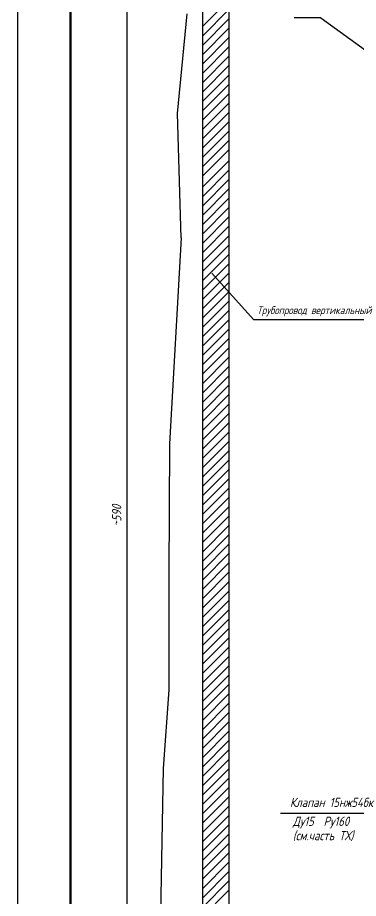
# Model space of a CAD drawing. Header units: inches. Extents: x 454 to 2014, y 121 to 978.
# Drawn here: x 1419.6 to 1548.3, y 474.1 to 807.1 of the extents above; entities that cross this region are included whole.
import ezdxf

# ---------------------------------------------------------------- set-up
doc = ezdxf.new("R2010")
doc.units = ezdxf.units.IN
doc.header["$LTSCALE"] = 0.7
doc.header["$MEASUREMENT"] = 0
doc.styles.get("Standard").update_dxf_attribs({"font": 'romand.shx', "width": 0.8, "oblique": 15, "height": 3.5})
doc.dimstyles.get("Standard").update_dxf_attribs({"dimtxt": 3.5, "dimasz": 4, "dimexe": 4, "dimexo": 0, "dimgap": 2, "dimtad": 1, "dimdec": 0, "dimdsep": 46, "dimtxsty": 'Standard', "dimcen": 0.09, "dimadec": 0, "dimazin": 0, "dimtfac": 1, "dimtdec": 0, "dimtmove": 0, "dimatfit": 3, "dimfxl": 0, "dimtolj": 1, "dimtzin": 0, "dimlwd": 25, "dimlwe": 25, "dimarcsym": 0})

# ---------------------------------------------------------------- blocks, each defined once
blk = doc.blocks.new('*D11')
at = {"color": 0, "lineweight": 25}
for p, q in [((1679.41, 474.18), (1679.41, 284.08)), ((1499.41, 309.18), (1499.41, 284.08)), ((1503.41, 288.08), (1675.41, 288.08))]:
    blk.add_line(p, q, dxfattribs=at)
for points in [[(1503.41, 288.75), (1503.41, 287.41), (1499.41, 288.08)], [(1675.41, 288.75), (1675.41, 287.41), (1679.41, 288.08)]]:
    blk.add_solid(points, dxfattribs=at)
at = {"layer": 'DEFPOINTS', "color": 0, "lineweight": 25}
for p in [(1679.41, 474.18), (1499.41, 309.18), (1679.41, 288.08)]:
    blk.add_point(p, dxfattribs=at)
at = {"color": 0, "lineweight": 25, "insert": (1589.41, 291.83), "char_height": 3.5, "attachment_point": 5}
blk.add_mtext('\\A1;180', dxfattribs=at)

msp = doc.modelspace()

# ---------------------------------------------------------------- linework, layer by layer
for p, q in [((1419.64, 978.05), (1419.64, 137.05)), ((1489.41, 883.91), (1489.41, 338.18)), ((1499.41, 843.91), (1499.41, 466.72)), ((1534.14, 807), (1524.08, 807)), ((1518.91, 506.37), (1567.93, 506.37))]:
    msp.add_line(p, q)
at = {"lineweight": 50}
msp.add_line((1439.64, 973.05), (1439.64, 142.05), dxfattribs=at)
at = {"lineweight": 25}
for p, q in [((1460.84, 910.87), (1460.84, 328.18)), ((1489.41, 803.7), (1499.41, 813.7)), ((1489.41, 800.16), (1499.41, 810.16)), ((1479.97, 770.81), (1483.65, 808.55)), ((1489.41, 796.63), (1499.41, 806.63)), ((1534.14, 807), (1564.84, 784.68)), ((1489.41, 793.09), (1499.41, 803.09)), ((1489.41, 789.56), (1499.41, 799.56)), ((1489.41, 786.02), (1499.41, 796.02)), ((1489.41, 782.49), (1499.41, 792.49)), ((1489.41, 778.95), (1499.41, 788.95)), ((1489.41, 775.41), (1499.41, 785.41)), ((1489.41, 771.88), (1499.41, 781.88)), ((1489.41, 768.34), (1499.41, 778.34)), ((1489.41, 764.81), (1499.41, 774.81)), ((1481.43, 723.91), (1479.97, 770.81)), ((1489.41, 761.27), (1499.41, 771.27)), ((1489.41, 757.74), (1499.41, 767.74)), ((1489.41, 754.2), (1499.41, 764.2)), ((1489.41, 750.67), (1499.41, 760.67)), ((1489.41, 747.13), (1499.41, 757.13)), ((1489.41, 742.96), (1499.41, 752.96)), ((1489.41, 739.42), (1499.41, 749.42)), ((1489.41, 735.89), (1499.41, 745.89)), ((1489.41, 732.35), (1499.41, 742.35)), ((1489.41, 728.81), (1499.41, 738.81)), ((1489.41, 725.28), (1499.41, 735.28)), ((1489.41, 721.74), (1499.41, 731.74)), ((1489.41, 718.21), (1499.41, 728.21)), ((1489.41, 714.67), (1499.41, 724.67)), ((1489.41, 711.14), (1499.41, 721.14)), ((1489.41, 707.6), (1499.41, 717.6)), ((1489.41, 704.07), (1499.41, 714.07)), ((1489.41, 700.53), (1499.41, 710.53)), ((1492.9, 710.54), (1508.66, 692.92)), ((1489.41, 696.99), (1499.41, 706.99)), ((1489.41, 693.46), (1499.41, 703.46)), ((1489.41, 689.92), (1499.41, 699.92)), ((1489.41, 686.39), (1499.41, 696.39)), ((1489.41, 682.85), (1499.41, 692.85)), ((1508.66, 692.92), (1564.41, 692.92)), ((1489.41, 679.32), (1499.41, 689.32)), ((1489.41, 675.78), (1499.41, 685.78)), ((1489.41, 672.25), (1499.41, 682.25)), ((1489.41, 668.71), (1499.41, 678.71)), ((1489.41, 665.18), (1499.41, 675.18)), ((1489.41, 661.64), (1499.41, 671.64)), ((1489.41, 658.1), (1499.41, 668.1)), ((1489.41, 654.57), (1499.41, 664.57)), ((1489.41, 651.03), (1499.41, 661.03)), ((1489.41, 647.5), (1499.41, 657.5)), ((1489.41, 643.96), (1499.41, 653.96)), ((1489.41, 640.43), (1499.41, 650.43)), ((1489.41, 636.89), (1499.41, 646.89)), ((1489.41, 633.36), (1499.41, 643.36)), ((1489.41, 629.82), (1499.41, 639.82)), ((1489.41, 626.28), (1499.41, 636.28)), ((1489.41, 622.75), (1499.41, 632.75)), ((1489.41, 619.21), (1499.41, 629.21)), ((1489.41, 615.68), (1499.41, 625.68)), ((1489.41, 612.14), (1499.41, 622.14)), ((1489.41, 608.61), (1499.41, 618.61)), ((1489.41, 605.07), (1499.41, 615.07)), ((1489.41, 601.54), (1499.41, 611.54)), ((1489.41, 598), (1499.41, 608)), ((1489.41, 594.46), (1499.41, 604.46)), ((1489.41, 590.93), (1499.41, 600.93)), ((1489.41, 587.39), (1499.41, 597.39)), ((1489.41, 583.86), (1499.41, 593.86)), ((1489.41, 580.32), (1499.41, 590.32)), ((1489.41, 576.79), (1499.41, 586.79)), ((1489.41, 573.25), (1499.41, 583.25)), ((1489.41, 569.72), (1499.41, 579.72)), ((1489.41, 566.18), (1499.41, 576.18)), ((1489.41, 562.64), (1499.41, 572.64)), ((1489.41, 559.11), (1499.41, 569.11)), ((1489.41, 555.57), (1499.41, 565.57)), ((1489.41, 552.04), (1499.41, 562.04)), ((1489.41, 548.5), (1499.41, 558.5)), ((1489.41, 544.97), (1499.41, 554.97)), ((1489.41, 541.43), (1499.41, 551.43)), ((1489.41, 537.9), (1499.41, 547.9)), ((1489.41, 534.36), (1499.41, 544.36)), ((1489.41, 530.82), (1499.41, 540.82)), ((1489.41, 527.29), (1499.41, 537.29)), ((1489.41, 523.75), (1499.41, 533.75)), ((1489.41, 520.22), (1499.41, 530.22)), ((1489.41, 516.68), (1499.41, 526.68)), ((1489.41, 513.15), (1499.41, 523.15)), ((1489.41, 509.61), (1499.41, 519.61)), ((1489.41, 506.08), (1499.41, 516.08)), ((1489.41, 502.54), (1499.41, 512.54)), ((1489.41, 499), (1499.41, 509)), ((1489.41, 495.47), (1499.41, 505.47)), ((1489.41, 491.93), (1499.41, 501.93)), ((1489.41, 488.4), (1499.41, 498.4)), ((1489.41, 484.86), (1499.41, 494.86)), ((1489.41, 481.33), (1499.41, 491.33)), ((1489.41, 477.79), (1499.41, 487.79)), ((1489.41, 474.26), (1499.41, 484.26)), ((1489.41, 470.72), (1499.41, 480.72)), ((1489.41, 467.19), (1499.41, 477.19))]:
    msp.add_line(p, q, dxfattribs=at)
msp.add_lwpolyline([(1481.43, 723.91), (1477, 646), (1476.73, 596.64), (1476.73, 552.94), (1474.57, 523.27), (1473.51, 461.31), (1478.27, 384.48), (1472.38, 278.44), (1487.7, 236.03), (1499.41, 215.38)], dxfattribs=at)

# ---------------------------------------------------------------- texts
at = {"lineweight": 25, "oblique": 15, "width": 0.8}
msp.add_text('~590', height=3.5, rotation=90, dxfattribs=at).set_placement((1458.77, 614.65))
at = {"lineweight": 25, "attachment_point": 1}
for s, insert, char_height, width in [('Трубопровод вертикальный', (1510.01, 698.01), 3, 54.0555), ('Клапан 15нж54бк', (1522.43, 512.16), 3.5, 49.9493), ('Ду15  Ру160', (1523.55, 505.01), 3.5, 41.1648), ('(см.часть ТХ)', (1523.55, 499.6), 3.5, 43.7185)]:
    msp.add_mtext(s, dxfattribs=dict(at, insert=insert, char_height=char_height, width=width))

# ---------------------------------------------------------------- dimensions: what is measured, and where the dimension line sits
at = {"lineweight": 25}
dim = msp.add_linear_dim(base=(1679.41, 288.08), p1=(1499.41, 309.18), p2=(1679.41, 474.18), dimstyle='Standard', dxfattribs=at)
dim.commit()
dim.dimension.update_dxf_attribs({"geometry": '*D11', "text_midpoint": (1589.41, 291.83)})

doc.saveas('drawing.dxf')
